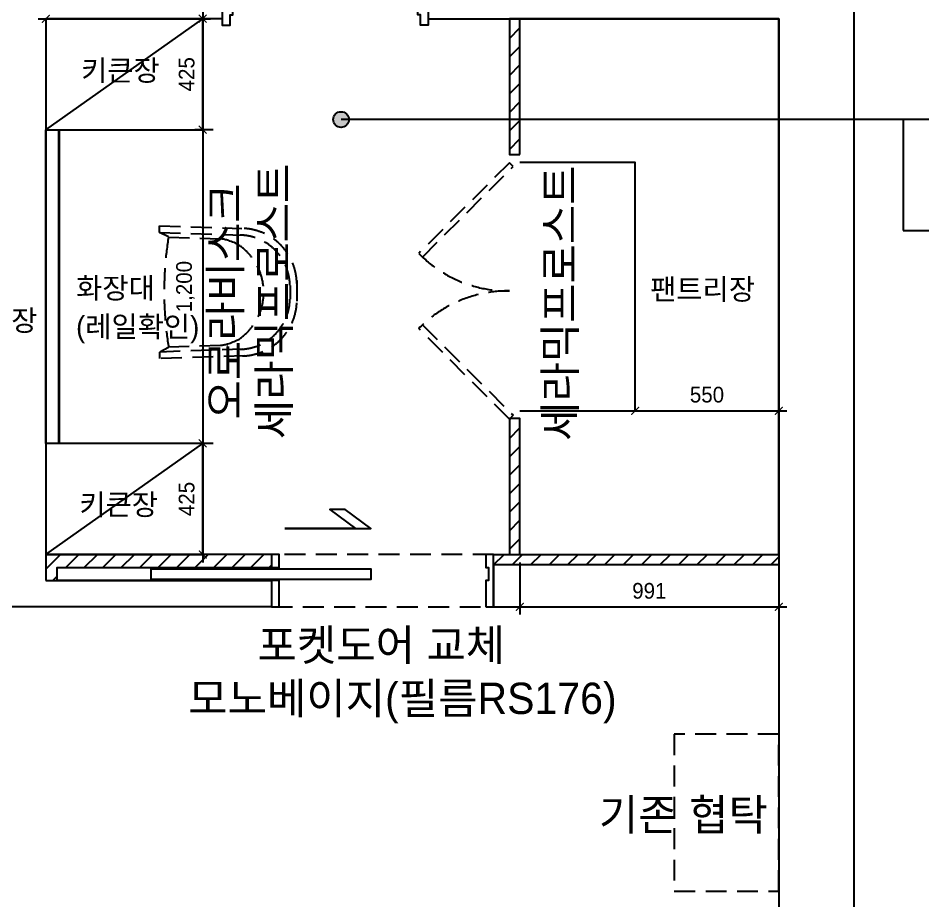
# Model space of a CAD drawing. Header units: millimetres. Extents: x 236955 to 308542, y 30900 to 88969.
# Drawn here: x 273820 to 277282, y 65121 to 68499 of the extents above; entities that cross this region are included whole.
import ezdxf

# ---------------------------------------------------------------- set-up
doc = ezdxf.new("R2010")
doc.units = ezdxf.units.MM
doc.header["$LTSCALE"] = 100
doc.header["$PDMODE"] = 3
for name, pattern in [('DASHEDX2', [1.5, 1, -0.5]), ('DH-HID2', [1.2, 0.8, -0.4]), ('HID', [2.3, 1.5, -0.8])]:
    doc.linetypes.add(name, pattern=pattern)
doc.layers.get('DEFPOINTS').update_dxf_attribs({"color": 248})
for name, color, linetype in [('0-ELC TEXT', 7, 'Continuous'), ('01. F-소품', 3, 'Continuous'), ('03-WAL NEW', 3, 'Continuous'), ('06-FUR', 6, 'Continuous'), ('06-LIGHT', 4, 'Continuous'), ('07-DIM WAL', 5, 'Continuous'), ('CO-DO-FR', 7, 'Continuous'), ('CO-DOOR', 8, 'Continuous'), ('F-WALL1', 2, 'Continuous'), ('FU-FURM', 251, 'DH-HID2'), ('설비', 140, 'Continuous')]:
    doc.layers.add(name, color=color, linetype=linetype)
doc.styles.add('HY 울릉도 L', font='')
doc.styles.add('코레일둥고', font='Korail_Round_Gothic_Medium.ttf')
doc.styles.get('HY 울릉도 L').set_extended_font_data('HY울릉도L')
doc.dimstyles.new('30', dxfattribs={"dimscale": 30, "dimtxt": 2, "dimasz": 1, "dimexe": 1, "dimexo": 1, "dimgap": 1, "dimtad": 1, "dimdec": 0, "dimrnd": 0.05, "dimdsep": 46, "dimlunit": 6, "dimtxsty": 'HY 울릉도 L', "dimblk": 'ARCHTICK', "dimcen": 2.5, "dimdle": 1, "dimclrd": 133, "dimclre": 133, "dimclrt": 30, "dimadec": 0, "dimazin": 0, "dimtfac": 1, "dimtdec": 0, "dimtix": 1, "dimtmove": 2, "dimatfit": 3, "dimldrblk": 'ARCHTICK', "dimfxl": 1, "dimlwd": -1, "dimlwe": -1, "dimarcsym": 0})
pattern_1 = [(45, (0, 0), (-35.355339, 35.355339), [])]

# ---------------------------------------------------------------- blocks, each defined once
blk = doc.blocks.new('flooor')
at = {"layer": '03-WAL NEW'}
h = blk.add_hatch(dxfattribs=at)
h.set_pattern_fill('_USER', color=256, scale=50, angle=45, pattern_type=0)
h.set_pattern_definition(pattern_1)
h.paths.add_polyline_path([(276730.6, 66446.5), (275639.6, 66446.5), (275639.6, 66406.5), (276730.6, 66406.5)])
h.paths.add_polyline_path([(274789.6, 66446.5), (273926.6, 66446.5), (273926.6, 66346.5), (273969.6, 66346.5), (273969.6, 66396.5), (274789.6, 66396.5)])
blk.add_line((275639.6, 66446.5), (276730.6, 66446.5), dxfattribs=at)
blk.add_lwpolyline([(274789.6, 66446.5), (273926.6, 66446.5)], dxfattribs=at)
at = {"layer": 'CO-DO-FR'}
for points in [[(274601.6, 68671.5), (274601.6, 68471.5), (274631.6, 68471.5), (274631.6, 68511.5), (274641.6, 68511.5), (274641.6, 68631.5), (274631.6, 68631.5), (274631.6, 68671.5), (274601.6, 68671.5)], [(275389.6, 68671.5), (275389.6, 68471.5), (275359.6, 68471.5), (275359.6, 68511.5), (275349.6, 68511.5), (275349.6, 68631.5), (275359.6, 68631.5), (275359.6, 68671.5), (275389.6, 68671.5)], [(274789.6, 66396.5), (274819.6, 66396.5), (274819.6, 66446.5), (274789.6, 66446.5)], [(275609.6, 66246.5), (275639.6, 66246.5), (275639.6, 66446.5), (275609.6, 66446.5), (275609.6, 66396.5), (275619.6, 66396.5), (275619.6, 66346.5), (275609.6, 66346.5), (275609.6, 66246.5)], [(274789.6, 66246.5), (274819.6, 66246.5), (274819.6, 66346.5), (274789.6, 66346.5)]]:
    blk.add_lwpolyline(points, close=True, dxfattribs=at)
blk.add_lwpolyline([(274819.6, 66346.5), (273969.6, 66346.5), (273969.6, 66396.5), (274819.6, 66396.5)], dxfattribs=at)
at = {"layer": 'CO-DOOR', "color": 1}
blk.add_lwpolyline([(274840.4, 66546.5), (275169.6, 66546.5), (275071, 66618.8), (275012.7, 66618.8), (275111.3, 66546.5), (274840.4, 66546.5)], close=True, dxfattribs=at)
at = {"layer": 'CO-DOOR', "color": 251, "linetype": 'DH-HID2'}
blk.add_lwpolyline([(274789.6, 66346.5), (274789.6, 66246.5), (275639.6, 66246.5), (275639.6, 66446.5), (274789.6, 66446.5), (274789.6, 66396.5)], dxfattribs=at)
at = {"layer": 'CO-DOOR'}
blk.add_lwpolyline([(274329.6, 66391.5), (275169.6, 66391.5), (275169.6, 66351.5), (274329.6, 66351.5)], close=True, dxfattribs=at)
at = {"layer": 'F-WALL1'}
for p, q in [((277018.1, 60009.5), (277018.1, 73470.5)), ((274601.6, 68646.5), (274601.6, 68496.5)), ((275389.6, 68646.5), (275389.6, 68496.5)), ((274601.6, 68496.5), (273926.6, 68496.5)), ((273926.6, 68496.5), (273926.6, 66346.5)), ((275389.6, 68496.5), (276730.6, 68496.5)), ((276730.6, 68496.5), (276730.6, 66406.5)), ((276730.6, 66406.5), (275639.6, 66406.5)), ((275639.6, 66406.5), (275639.6, 66246.5)), ((273926.6, 66346.5), (274789.6, 66346.5)), ((274789.6, 66346.5), (274789.6, 66246.5)), ((274789.6, 66246.5), (273239.6, 66246.5)), ((275639.6, 66246.5), (276730.6, 66246.5)), ((276730.6, 66246.5), (276730.6, 62041.5))]:
    blk.add_line(p, q, dxfattribs=at)
blk = doc.blocks.new('F-122')
at = {"layer": 'FU-FURM'}
for p, q in [((-44.5, 507.6), (33.4, 507.7)), ((-26.5, 482.3), (26.6, 482.3)), ((-253.8, -17.2), (-244.1, 296.9)), ((-228.4, -17.2), (-218.5, 303.3)), ((-185.5, 277.2), (-187.7, 272.4)), ((-183.3, 281.4), (-185.5, 277.2)), ((182.6, 281.9), (184.8, 277.6)), ((184.8, 277.6), (187.1, 272.9)), ((217.8, 301.5), (228.5, -16.6)), ((243, 308.1), (253.9, -16.6)), ((-199.2, 242.4), (-200.3, 238.5)), ((-197.7, 246.9), (-199.2, 242.4)), ((-196, 251.7), (-197.7, 246.9)), ((-194.1, 256.9), (-196, 251.7)), ((-192.1, 262.1), (-194.1, 256.9)), ((-189.9, 267.4), (-192.1, 262.1)), ((-187.7, 272.4), (-189.9, 267.4)), ((187.1, 272.9), (189.3, 267.8)), ((189.3, 267.8), (191.4, 262.6)), ((191.4, 262.6), (193.5, 257.3)), ((193.5, 257.3), (195.4, 252.2)), ((195.4, 252.2), (197.1, 247.4)), ((197.1, 247.4), (198.6, 242.9)), ((198.6, 242.9), (199.8, 239)), ((-210.5, 16.6), (-204.3, 215.2)), ((-203.9, 218.6), (-204.3, 215.2)), ((-203.6, 221.9), (-203.9, 218.6)), ((-203.2, 225.1), (-203.6, 221.9)), ((-202.7, 228.2), (-203.2, 225.1)), ((-202.1, 231.5), (-202.7, 228.2)), ((-201.3, 234.9), (-202.1, 231.5)), ((-200.3, 238.5), (-201.3, 234.9)), ((199.8, 239), (200.7, 235.4)), ((200.7, 235.4), (201.5, 232)), ((201.5, 232), (202.1, 228.7)), ((202.1, 228.7), (202.6, 225.6)), ((202.6, 225.6), (203, 222.4)), ((203, 222.4), (203.4, 219.1)), ((203.4, 219.1), (203.8, 215.7)), ((203.8, 215.7), (210.4, 17.1)), ((-211.6, 16.7), (-228.4, -17.2)), ((211.5, 17.2), (228.5, -16.6)), ((-228.4, -17.2), (-253.8, -17.2)), ((253.9, -16.6), (228.5, -16.6))]:
    blk.add_line(p, q, dxfattribs=at)
for centre, radius, start, end in [((-30.8, 294), 213.6, 90.9092, 178.7855), ((30.1, 294.1), 213.6, 1.3567, 89.233), ((-24.5, 286.7), 194.3, 90.9092, 178.7854), ((23.8, 286.8), 194.3, 1.3565, 89.233), ((-0.2, 162.3), 218.5, 33.195, 146.9472), ((-0.2, 162.3), 218.5, 158.3494, 158.4722), ((-0.2, 162.3), 218.5, 21.67, 21.7928), ((-1.7, 1330.6), 1330.6, 260.9232, 279.2189)]:
    blk.add_arc(centre, radius, start, end, dxfattribs=at)
blk = doc.blocks.new('_ArchTick')
at = {"color": 0, "linetype": 'ByBlock', "const_width": 0.15}
blk.add_lwpolyline([(-0.5, -0.5), (0.5, 0.5)], dxfattribs=at)
blk = doc.blocks.new('*D20')
at = {"layer": '07-DIM WAL', "color": 133}
for p, q in [((274567, 68496.5), (274496.6, 68496.5)), ((274526.6, 68526.5), (274526.6, 68041.5)), ((274567, 68071.5), (274496.6, 68071.5))]:
    blk.add_line(p, q, dxfattribs=at)
at = {"layer": 'DEFPOINTS', "color": 0}
for p in [(274597, 68496.5), (274526.6, 68071.5), (274597, 68071.5)]:
    blk.add_point(p, dxfattribs=at)
at = {"layer": '07-DIM WAL', "color": 133, "xscale": 30, "yscale": 30, "zscale": 30}
for p, rotation in [((274526.6, 68496.5), 90), ((274526.6, 68071.5), 270)]:
    blk.add_blockref('_ArchTick', p, dxfattribs=dict(at, rotation=rotation))
at = {"layer": '07-DIM WAL', "color": 30, "insert": (274465.3, 68284), "char_height": 60, "attachment_point": 5, "rotation": 90, "style": 'HY 울릉도 L'}
blk.add_mtext('425', dxfattribs=at)
blk = doc.blocks.new('*D21')
at = {"layer": '07-DIM WAL', "color": 133}
for p, q in [((274526.6, 68101.5), (274526.6, 66841.5)), ((274567, 68071.5), (274496.6, 68071.5)), ((274567, 66871.5), (274496.6, 66871.5))]:
    blk.add_line(p, q, dxfattribs=at)
at = {"layer": 'DEFPOINTS', "color": 0}
for p in [(274597, 68071.5), (274526.6, 66871.5), (274597, 66871.5)]:
    blk.add_point(p, dxfattribs=at)
at = {"layer": '07-DIM WAL', "color": 133, "xscale": 30, "yscale": 30, "zscale": 30}
for p, rotation in [((274526.6, 68071.5), 90), ((274526.6, 66871.5), 270)]:
    blk.add_blockref('_ArchTick', p, dxfattribs=dict(at, rotation=rotation))
at = {"layer": '07-DIM WAL', "color": 30, "insert": (274460.7, 67471.5), "char_height": 60, "attachment_point": 5, "rotation": 90, "style": 'HY 울릉도 L'}
blk.add_mtext('1,200', dxfattribs=at)
blk = doc.blocks.new('*D22')
at = {"layer": '07-DIM WAL', "color": 133}
for p, q in [((274567, 66871.5), (274496.6, 66871.5)), ((274526.6, 66901.5), (274526.6, 66416.5)), ((274567, 66446.5), (274496.6, 66446.5))]:
    blk.add_line(p, q, dxfattribs=at)
at = {"layer": 'DEFPOINTS', "color": 0}
for p in [(274597, 66871.5), (274526.6, 66446.5), (274597, 66446.5)]:
    blk.add_point(p, dxfattribs=at)
at = {"layer": '07-DIM WAL', "color": 133, "xscale": 30, "yscale": 30, "zscale": 30}
for p, rotation in [((274526.6, 66871.5), 90), ((274526.6, 66446.5), 270)]:
    blk.add_blockref('_ArchTick', p, dxfattribs=dict(at, rotation=rotation))
at = {"layer": '07-DIM WAL', "color": 30, "insert": (274465.3, 66659), "char_height": 60, "attachment_point": 5, "rotation": 90, "style": 'HY 울릉도 L'}
blk.add_mtext('425', dxfattribs=at)
blk = doc.blocks.new('*D23')
at = {"layer": '07-DIM WAL', "color": 133}
blk.add_line((273896.6, 68496.5), (274556.6, 68496.5), dxfattribs=at)
at = {"layer": 'DEFPOINTS', "color": 0}
for p in [(273926.6, 68496.5), (274526.6, 68496.5), (274526.6, 68496.5)]:
    blk.add_point(p, dxfattribs=at)
at = {"layer": '07-DIM WAL', "color": 133, "xscale": 30, "yscale": 30, "zscale": 30, "rotation": 180}
blk.add_blockref('_ArchTick', (273926.6, 68496.5), dxfattribs=at)
at = {"layer": '07-DIM WAL', "color": 133, "xscale": 30, "yscale": 30, "zscale": 30}
blk.add_blockref('_ArchTick', (274526.6, 68496.5), dxfattribs=at)
at = {"layer": '07-DIM WAL', "color": 30, "insert": (274226.6, 68557.8), "char_height": 60, "attachment_point": 5, "style": 'HY 울릉도 L'}
blk.add_mtext('600', dxfattribs=at)
blk = doc.blocks.new('*D88')
at = {"layer": '07-DIM WAL', "color": 133}
for p, q in [((275739.61362, 66416.5), (275739.61362, 66216.5)), ((276730.61362, 66416.5), (276730.61362, 66216.5)), ((275709.61362, 66246.5), (276760.61362, 66246.5))]:
    blk.add_line(p, q, dxfattribs=at)
at = {"layer": 'DEFPOINTS', "color": 0}
for p in [(275739.61362, 66446.5), (276730.61362, 66446.5), (276730.61362, 66246.5)]:
    blk.add_point(p, dxfattribs=at)
at = {"layer": '07-DIM WAL', "color": 133, "xscale": 30, "yscale": 30, "zscale": 30, "rotation": 180}
blk.add_blockref('_ArchTick', (275739.61362, 66246.5), dxfattribs=at)
at = {"layer": '07-DIM WAL', "color": 133, "xscale": 30, "yscale": 30, "zscale": 30}
blk.add_blockref('_ArchTick', (276730.61362, 66246.5), dxfattribs=at)
at = {"layer": '07-DIM WAL', "color": 30, "insert": (276235.11362, 66307.2327), "char_height": 60, "attachment_point": 5, "style": 'HY 울릉도 L'}
blk.add_mtext('991', dxfattribs=at)
blk = doc.blocks.new('*D89')
at = {"layer": '07-DIM WAL', "color": 133}
blk.add_line((276150.6, 66996.5), (276760.6, 66996.5), dxfattribs=at)
at = {"layer": 'DEFPOINTS', "color": 0}
for p in [(276180.6, 66996.5), (276730.6, 66996.5), (276730.6, 66996.5)]:
    blk.add_point(p, dxfattribs=at)
at = {"layer": '07-DIM WAL', "color": 133, "xscale": 30, "yscale": 30, "zscale": 30, "rotation": 180}
blk.add_blockref('_ArchTick', (276180.6, 66996.5), dxfattribs=at)
at = {"layer": '07-DIM WAL', "color": 133, "xscale": 30, "yscale": 30, "zscale": 30}
blk.add_blockref('_ArchTick', (276730.6, 66996.5), dxfattribs=at)
at = {"layer": '07-DIM WAL', "color": 30, "insert": (276455.6, 67057.8), "char_height": 60, "attachment_point": 5, "style": 'HY 울릉도 L'}
blk.add_mtext('550', dxfattribs=at)

msp = doc.modelspace()

# ---------------------------------------------------------------- hatches: boundary and pattern name
at = {"layer": '0-ELC TEXT'}
h = msp.add_hatch(color=256, dxfattribs=at)
h.dxf.hatch_style = 1
edge = h.paths.add_edge_path()
edge.add_arc((275055.8, 68110.8), 30, 180, 540)
at = {"layer": '03-WAL NEW'}
h = msp.add_hatch(dxfattribs=at)
h.set_pattern_fill('_USER', color=8, scale=50, angle=45, pattern_type=0)
h.set_pattern_definition([(45, (0, 1530), (-35.355339, 35.355339), [])])
h.paths.add_polyline_path([(275739.6, 67976.5), (275739.6, 68496.5), (275699.6, 68496.5), (275699.6, 67976.5)])
h = msp.add_hatch(dxfattribs=at)
h.set_pattern_fill('_USER', color=8, scale=50, angle=45, pattern_type=0)
h.set_pattern_definition(pattern_1)
h.paths.add_polyline_path([(275739.6, 66446.5), (275739.6, 66966.5), (275699.6, 66966.5), (275699.6, 66446.5)])

# ---------------------------------------------------------------- linework, layer by layer
at = {"layer": '0-ELC TEXT'}
msp.add_line((277206.4, 68110.8), (275055.8, 68110.8), dxfattribs=at)
msp.add_lwpolyline([(277206.4, 67686.2), (278984.7, 67686.2), (278984.7, 68110.8), (277206.4, 68110.8)], close=True, dxfattribs=at)
msp.add_circle((275055.8, 68110.8), 30, dxfattribs=at)
at = {"layer": '01. F-소품'}
msp.add_lwpolyline([(275739.6, 66446.5), (276730.6, 66446.5), (276730.6, 68496.5), (275739.6, 68496.5)], dxfattribs=at)
at = {"layer": '03-WAL NEW'}
for points in [[(275739.6, 67976.5), (275739.6, 68496.5), (275699.6, 68496.5), (275699.6, 67976.5), (275739.6, 67976.5)], [(275739.6, 66446.5), (275739.6, 66966.5), (275699.6, 66966.5), (275699.6, 66446.5), (275739.6, 66446.5)]]:
    msp.add_lwpolyline(points, dxfattribs=at)
at = {"layer": '06-FUR'}
for p, q in [((273926.6, 68071.5), (274526.6, 68496.5)), ((273926.6, 66446.5), (274526.6, 66871.5))]:
    msp.add_line(p, q, dxfattribs=at)
for points in [[(274526.6, 68496.5), (273926.6, 68496.5), (273926.6, 68071.5), (274526.6, 68071.5)], [(273926.6, 68071.5), (274526.6, 68071.5), (274526.6, 66871.5), (273926.6, 66871.5)], [(274526.6, 66871.5), (273926.6, 66871.5), (273926.6, 66446.5), (274526.6, 66446.5)]]:
    msp.add_lwpolyline(points, close=True, dxfattribs=at)
msp.add_lwpolyline([(275739.6, 66996.5), (276180.6, 66996.5), (276180.6, 67946.5), (275739.6, 67946.5)], dxfattribs=at)
at = {"layer": '06-LIGHT', "color": 10, "linetype": 'HID', "const_width": 10}
msp.add_lwpolyline([(273976.6, 68071.5), (273976.6, 66871.5)], dxfattribs=at)
at = {"layer": 'FU-FURM', "color": 8}
for points in [[(275699.6, 67945), (275353.1, 67598.5), (275367.3, 67584.4), (275713.8, 67930.9), (275699.6, 67945)], [(275699.6, 66964.9), (275353.1, 67311.4), (275367.3, 67325.6), (275713.8, 66979.1), (275699.6, 66964.9)]]:
    msp.add_lwpolyline(points, dxfattribs=at)
at = {"layer": 'FU-FURM'}
msp.add_lwpolyline([(276730.6, 65159), (276730.6, 65759), (276330.6, 65759), (276330.6, 65159)], close=True, dxfattribs=at)
at = {"layer": 'FU-FURM', "color": 8}
for centre, start, end in [((275694.6, 67932.9), 224.4006, 270.5994), ((275694.6, 66977), 89.4006, 135.5994)]:
    msp.add_arc(centre, 478, start, end, dxfattribs=at)

# ---------------------------------------------------------------- block references
msp.add_blockref('flooor', (0, 0))
at = {"layer": '06-FUR', "rotation": 270}
msp.add_blockref('F-122', (274379.1, 67449.8), dxfattribs=at)

# ---------------------------------------------------------------- texts
at = {"layer": '0-ELC TEXT', "color": 7, "linetype": 'DASHEDX2', "style": '코레일둥고'}
for s, p in [('키큰장', (274061.3, 68258.8)), ('화장대', (274042.3, 67425.8)), ('팬트리장', (276238, 67421.3)), ('하부장', (273593.5, 67302)), ('(레일확인)', (274042.3, 67278.5)), ('키큰장', (274054.5, 66597.6))]:
    msp.add_text(s, height=80, dxfattribs=at).set_placement(p)
at = {"layer": '0-ELC TEXT', "style": '코레일둥고'}
for s, p in [('포켓도어 교체', (274736.4, 66040)), ('기존 협탁', (276042.2, 65390.7))]:
    msp.add_text(s, height=120, dxfattribs=at).set_placement(p)
at = {"layer": '설비', "color": 140, "style": '코레일둥고'}
for s, p in [('세라믹프로스트', (274859.1, 66887.9)), ('세라믹프로스트', (275953.4, 66881.3)), ('오로라비스크', (274673.2, 66963.3))]:
    msp.add_text(s, height=120, rotation=90, dxfattribs=at).set_placement(p)
msp.add_text('모노베이지(필름RS176)', height=120, dxfattribs=at).set_placement((274471.3, 65836.3))

# ---------------------------------------------------------------- dimensions: what is measured, and where the dimension line sits
at = {"layer": '07-DIM WAL'}
for base, p1, p2, picture, middle in [((274526.6, 68496.5), (273926.6, 68496.5), (274526.6, 68496.5), '*D23', (274226.6, 68557.8)), ((276730.6, 66996.5), (276180.6, 66996.5), (276730.6, 66996.5), '*D89', (276455.6, 67057.8)), ((276730.6, 66246.5), (275739.6, 66446.5), (276730.6, 66446.5), '*D88', (276235.1, 66307.2))]:
    dim = msp.add_linear_dim(base=base, p1=p1, p2=p2, dimstyle='30', dxfattribs=at)
    dim.commit()
    dim.dimension.update_dxf_attribs({"geometry": picture, "text_midpoint": middle})
for base, p1, p2, picture, middle in [((274526.6, 68071.5), (274597, 68496.5), (274597, 68071.5), '*D20', (274465.3, 68284)), ((274526.6, 66871.5), (274597, 68071.5), (274597, 66871.5), '*D21', (274460.7, 67471.5)), ((274526.6, 66446.5), (274597, 66871.5), (274597, 66446.5), '*D22', (274465.3, 66659))]:
    dim = msp.add_linear_dim(base=base, p1=p1, p2=p2, angle=90, dimstyle='30', dxfattribs=at)
    dim.commit()
    dim.dimension.update_dxf_attribs({"geometry": picture, "text_midpoint": middle})

doc.saveas('drawing.dxf')
